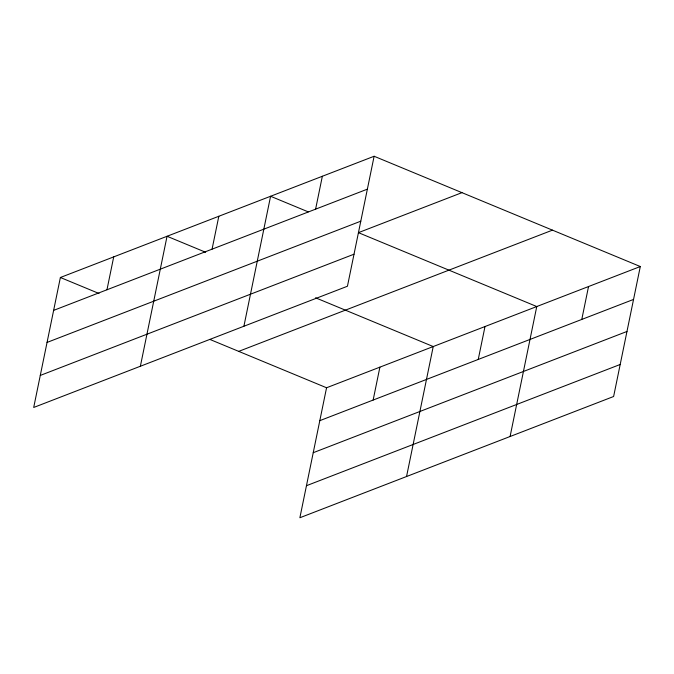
<?xml version="1.0" encoding="UTF-8"?>
<svg xmlns="http://www.w3.org/2000/svg" width="674" height="674" viewBox="0 0 674 674"><rect width="100%" height="100%" fill="white"/><g stroke="black" fill="none" stroke-linecap="round" stroke-linejoin="round"><path stroke-width="1.01" d="M374.121 156.258L60.382 277.494L33.7 407.467L347.439 286.239L374.121 156.258L640.3 266.533L613.618 396.506L299.879 517.742L326.561 387.761L640.3 266.533M106.964 289.778L113.712 256.878M140.369 366.252L167.051 236.271L205.663 252.27M212.066 249.169L218.823 216.27M243.904 326.241L270.586 196.269L308.229 211.863M315.601 209.159L322.349 176.259M373.143 400.053L379.892 367.153M406.548 476.518L433.23 346.546L315.55 297.79M478.245 359.436L485.002 326.545M510.083 436.516L536.765 306.535L358.425 232.656L461.96 192.646M581.78 319.434L588.537 286.534M53.625 310.385L367.364 189.158M47.054 342.426L360.792 221.19M40.28 375.435L354.019 254.199M238.722 351.373L552.461 230.146M319.805 420.66L633.543 299.433M313.233 452.701L626.972 331.465M306.459 485.701L620.198 364.474M60.382 277.494L98.994 293.485M209.841 339.41L326.561 387.761"/></g></svg>
